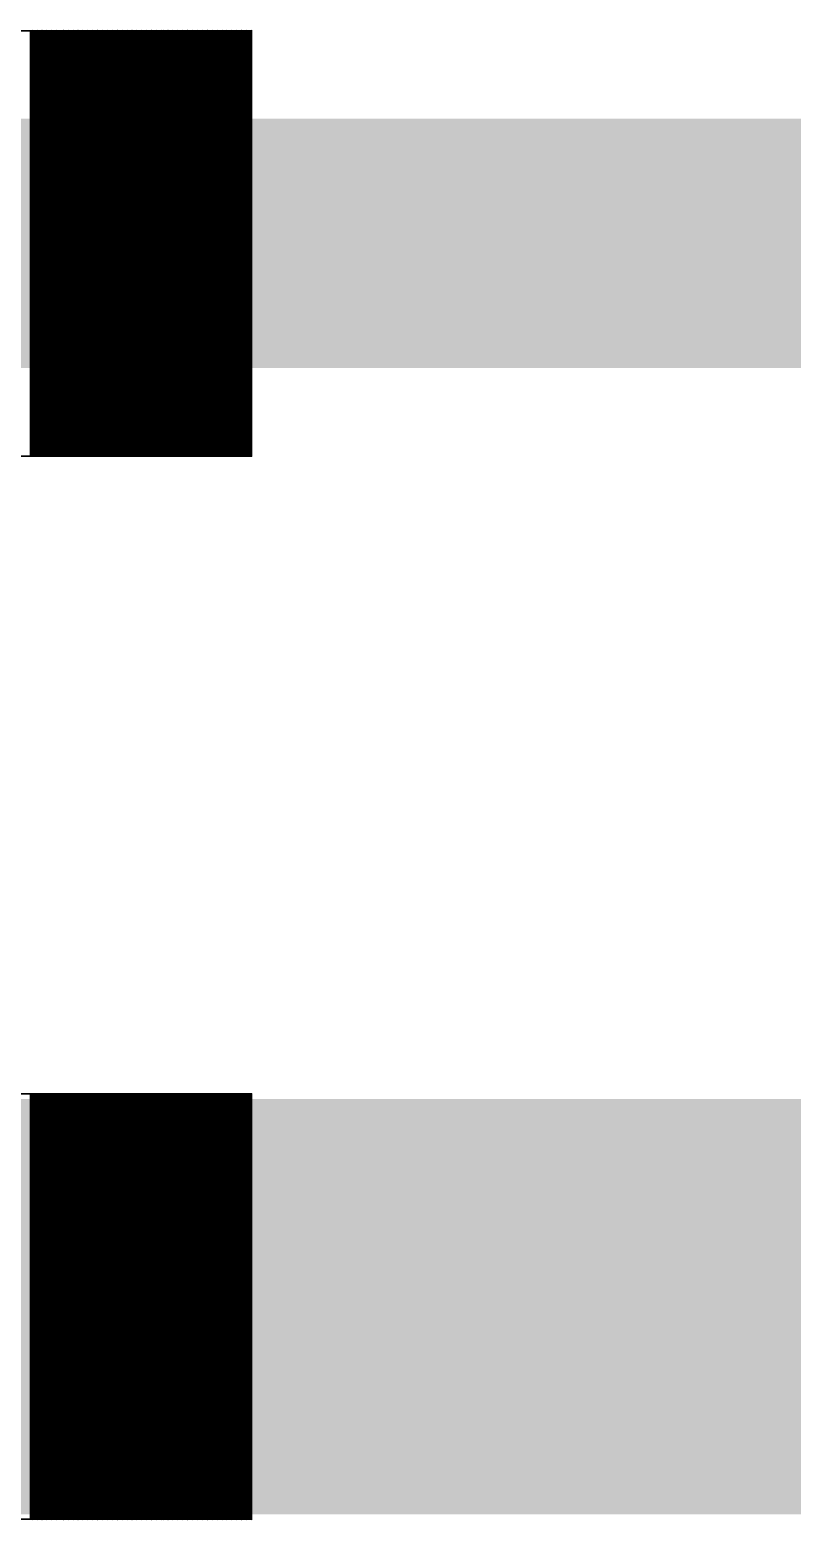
# Model space of a CAD drawing. Extents: x 6.7 to 91.9, y 5.9 to 27.4.
# Drawn here: x 45.325 to 45.79, y 15.444 to 16.356 of the extents above; entities that cross this region are included whole.
import ezdxf

# ---------------------------------------------------------------- set-up
doc = ezdxf.new("R2010")
doc.units = 0
doc.layers.add('1', color=22, linetype='CONTINUOUS')

msp = doc.modelspace()

# ---------------------------------------------------------------- linework, layer by layer
at = {"layer": '1'}
for points, const_width in [([(45.46, 16.355), (45.07, 16.355)], 0.001), ([(45.325, 16.095), (45.325, 16.355)], 0.001), ([(45.326, 16.095), (45.326, 16.355)], 0.001), ([(45.327, 16.095), (45.327, 16.355)], 0.001), ([(45.328, 16.095), (45.328, 16.355)], 0.001), ([(45.329, 16.095), (45.329, 16.355)], 0.001), ([(45.33, 16.095), (45.33, 16.355)], 0.001), ([(45.331, 16.095), (45.331, 16.355)], 0.001), ([(45.332, 16.095), (45.332, 16.355)], 0.001), ([(45.333, 16.095), (45.333, 16.355)], 0.001), ([(45.334, 16.095), (45.334, 16.355)], 0.001), ([(45.335, 16.095), (45.335, 16.355)], 0.001), ([(45.336, 16.095), (45.336, 16.355)], 0.001), ([(45.337, 16.095), (45.337, 16.355)], 0.001), ([(45.338, 16.095), (45.338, 16.355)], 0.001), ([(45.339, 16.095), (45.339, 16.355)], 0.001), ([(45.34, 16.095), (45.34, 16.355)], 0.001), ([(45.341, 16.095), (45.341, 16.355)], 0.001), ([(45.342, 16.095), (45.342, 16.355)], 0.001), ([(45.343, 16.095), (45.343, 16.355)], 0.001), ([(45.344, 16.095), (45.344, 16.355)], 0.001), ([(45.345, 16.095), (45.345, 16.355)], 0.001), ([(45.346, 16.095), (45.346, 16.355)], 0.001), ([(45.347, 16.095), (45.347, 16.355)], 0.001), ([(45.348, 16.095), (45.348, 16.355)], 0.001), ([(45.349, 16.095), (45.349, 16.355)], 0.001), ([(45.35, 16.095), (45.35, 16.355)], 0.001), ([(45.351, 16.095), (45.351, 16.355)], 0.001), ([(45.352, 16.095), (45.352, 16.355)], 0.001), ([(45.353, 16.095), (45.353, 16.355)], 0.001), ([(45.354, 16.095), (45.354, 16.355)], 0.001), ([(45.355, 16.095), (45.355, 16.355)], 0.001), ([(45.356, 16.095), (45.356, 16.355)], 0.001), ([(45.357, 16.095), (45.357, 16.355)], 0.001), ([(45.358, 16.095), (45.358, 16.355)], 0.001), ([(45.359, 16.095), (45.359, 16.355)], 0.001), ([(45.36, 16.095), (45.36, 16.355)], 0.001), ([(45.361, 16.095), (45.361, 16.355)], 0.001), ([(45.362, 16.095), (45.362, 16.355)], 0.001), ([(45.363, 16.095), (45.363, 16.355)], 0.001), ([(45.364, 16.095), (45.364, 16.355)], 0.001), ([(45.365, 16.095), (45.365, 16.355)], 0.001), ([(45.366, 16.095), (45.366, 16.355)], 0.001), ([(45.367, 16.095), (45.367, 16.355)], 0.001), ([(45.368, 16.095), (45.368, 16.355)], 0.001), ([(45.369, 16.095), (45.369, 16.355)], 0.001), ([(45.37, 16.095), (45.37, 16.355)], 0.001), ([(45.371, 16.095), (45.371, 16.355)], 0.001), ([(45.372, 16.095), (45.372, 16.355)], 0.001), ([(45.373, 16.095), (45.373, 16.355)], 0.001), ([(45.374, 16.095), (45.374, 16.355)], 0.001), ([(45.375, 16.095), (45.375, 16.355)], 0.001), ([(45.376, 16.095), (45.376, 16.355)], 0.001), ([(45.377, 16.095), (45.377, 16.355)], 0.001), ([(45.378, 16.095), (45.378, 16.355)], 0.001), ([(45.379, 16.095), (45.379, 16.355)], 0.001), ([(45.38, 16.095), (45.38, 16.355)], 0.001), ([(45.381, 16.095), (45.381, 16.355)], 0.001), ([(45.382, 16.095), (45.382, 16.355)], 0.001), ([(45.383, 16.095), (45.383, 16.355)], 0.001), ([(45.384, 16.095), (45.384, 16.355)], 0.001), ([(45.385, 16.095), (45.385, 16.355)], 0.001), ([(45.386, 16.095), (45.386, 16.355)], 0.001), ([(45.387, 16.095), (45.387, 16.355)], 0.001), ([(45.388, 16.095), (45.388, 16.355)], 0.001), ([(45.389, 16.095), (45.389, 16.355)], 0.001), ([(45.39, 16.095), (45.39, 16.355)], 0.001), ([(45.391, 16.095), (45.391, 16.355)], 0.001), ([(45.392, 16.095), (45.392, 16.355)], 0.001), ([(45.393, 16.095), (45.393, 16.355)], 0.001), ([(45.394, 16.095), (45.394, 16.355)], 0.001), ([(45.395, 16.095), (45.395, 16.355)], 0.001), ([(45.396, 16.095), (45.396, 16.355)], 0.001), ([(45.397, 16.095), (45.397, 16.355)], 0.001), ([(45.398, 16.095), (45.398, 16.355)], 0.001), ([(45.399, 16.095), (45.399, 16.355)], 0.001), ([(45.4, 16.095), (45.4, 16.355)], 0.001), ([(45.401, 16.095), (45.401, 16.355)], 0.001), ([(45.402, 16.095), (45.402, 16.355)], 0.001), ([(45.403, 16.095), (45.403, 16.355)], 0.001), ([(45.404, 16.095), (45.404, 16.355)], 0.001), ([(45.405, 16.095), (45.405, 16.355)], 0.001), ([(45.406, 16.095), (45.406, 16.355)], 0.001), ([(45.407, 16.095), (45.407, 16.355)], 0.001), ([(45.408, 16.095), (45.408, 16.355)], 0.001), ([(45.409, 16.095), (45.409, 16.355)], 0.001), ([(45.41, 16.095), (45.41, 16.355)], 0.001), ([(45.411, 16.095), (45.411, 16.355)], 0.001), ([(45.412, 16.095), (45.412, 16.355)], 0.001), ([(45.413, 16.095), (45.413, 16.355)], 0.001), ([(45.414, 16.095), (45.414, 16.355)], 0.001), ([(45.415, 16.095), (45.415, 16.355)], 0.001), ([(45.416, 16.095), (45.416, 16.355)], 0.001), ([(45.417, 16.095), (45.417, 16.355)], 0.001), ([(45.418, 16.095), (45.418, 16.355)], 0.001), ([(45.419, 16.095), (45.419, 16.355)], 0.001), ([(45.42, 16.095), (45.42, 16.355)], 0.001), ([(45.421, 16.095), (45.421, 16.355)], 0.001), ([(45.422, 16.095), (45.422, 16.355)], 0.001), ([(45.423, 16.095), (45.423, 16.355)], 0.001), ([(45.424, 16.095), (45.424, 16.355)], 0.001), ([(45.425, 16.095), (45.425, 16.355)], 0.001), ([(45.426, 16.095), (45.426, 16.355)], 0.001), ([(45.427, 16.095), (45.427, 16.355)], 0.001), ([(45.428, 16.095), (45.428, 16.355)], 0.001), ([(45.429, 16.095), (45.429, 16.355)], 0.001), ([(45.43, 16.095), (45.43, 16.355)], 0.001), ([(45.431, 16.095), (45.431, 16.355)], 0.001), ([(45.432, 16.095), (45.432, 16.355)], 0.001), ([(45.433, 16.095), (45.433, 16.355)], 0.001), ([(45.434, 16.095), (45.434, 16.355)], 0.001), ([(45.435, 16.095), (45.435, 16.355)], 0.001), ([(45.436, 16.095), (45.436, 16.355)], 0.001), ([(45.437, 16.095), (45.437, 16.355)], 0.001), ([(45.438, 16.095), (45.438, 16.355)], 0.001), ([(45.439, 16.095), (45.439, 16.355)], 0.001), ([(45.44, 16.095), (45.44, 16.355)], 0.001), ([(45.441, 16.095), (45.441, 16.355)], 0.001), ([(45.442, 16.095), (45.442, 16.355)], 0.001), ([(45.443, 16.095), (45.443, 16.355)], 0.001), ([(45.444, 16.095), (45.444, 16.355)], 0.001), ([(45.445, 16.095), (45.445, 16.355)], 0.001), ([(45.446, 16.095), (45.446, 16.355)], 0.001), ([(45.447, 16.095), (45.447, 16.355)], 0.001), ([(45.448, 16.095), (45.448, 16.355)], 0.001), ([(45.449, 16.095), (45.449, 16.355)], 0.001), ([(45.45, 16.095), (45.45, 16.355)], 0.001), ([(45.451, 16.095), (45.451, 16.355)], 0.001), ([(45.452, 16.095), (45.452, 16.355)], 0.001), ([(45.453, 16.095), (45.453, 16.355)], 0.001), ([(45.454, 16.095), (45.454, 16.355)], 0.001), ([(45.455, 16.095), (45.455, 16.355)], 0.001), ([(45.456, 16.095), (45.456, 16.355)], 0.001), ([(45.457, 16.095), (45.457, 16.355)], 0.001), ([(45.458, 16.095), (45.458, 16.355)], 0.001), ([(45.459, 16.095), (45.459, 16.355)], 0.001), ([(45.46, 16.095), (45.46, 16.355)], 0.001), ([(45.46, 16.095), (45.46, 16.355)], 0.001), ([(45.26, 16.225), (45.925, 16.225)], 0.1524), ([(45.225, 16.095), (45.46, 16.095)], 0.001), ([(45.26, 15.575), (46.425, 15.575)], 0.254), ([(45.225, 15.705), (45.46, 15.705)], 0.001), ([(45.325, 15.445), (45.325, 15.705)], 0.001), ([(45.326, 15.445), (45.326, 15.705)], 0.001), ([(45.327, 15.445), (45.327, 15.705)], 0.001), ([(45.328, 15.445), (45.328, 15.705)], 0.001), ([(45.329, 15.445), (45.329, 15.705)], 0.001), ([(45.33, 15.445), (45.33, 15.705)], 0.001), ([(45.331, 15.445), (45.331, 15.705)], 0.001), ([(45.332, 15.445), (45.332, 15.705)], 0.001), ([(45.333, 15.445), (45.333, 15.705)], 0.001), ([(45.334, 15.445), (45.334, 15.705)], 0.001), ([(45.335, 15.445), (45.335, 15.705)], 0.001), ([(45.336, 15.445), (45.336, 15.705)], 0.001), ([(45.337, 15.445), (45.337, 15.705)], 0.001), ([(45.338, 15.445), (45.338, 15.705)], 0.001), ([(45.339, 15.445), (45.339, 15.705)], 0.001), ([(45.34, 15.445), (45.34, 15.705)], 0.001), ([(45.341, 15.445), (45.341, 15.705)], 0.001), ([(45.342, 15.445), (45.342, 15.705)], 0.001), ([(45.343, 15.445), (45.343, 15.705)], 0.001), ([(45.344, 15.445), (45.344, 15.705)], 0.001), ([(45.345, 15.445), (45.345, 15.705)], 0.001), ([(45.346, 15.445), (45.346, 15.705)], 0.001), ([(45.347, 15.445), (45.347, 15.705)], 0.001), ([(45.348, 15.445), (45.348, 15.705)], 0.001), ([(45.349, 15.445), (45.349, 15.705)], 0.001), ([(45.35, 15.445), (45.35, 15.705)], 0.001), ([(45.351, 15.445), (45.351, 15.705)], 0.001), ([(45.352, 15.445), (45.352, 15.705)], 0.001), ([(45.353, 15.445), (45.353, 15.705)], 0.001), ([(45.354, 15.445), (45.354, 15.705)], 0.001), ([(45.355, 15.445), (45.355, 15.705)], 0.001), ([(45.356, 15.445), (45.356, 15.705)], 0.001), ([(45.357, 15.445), (45.357, 15.705)], 0.001), ([(45.358, 15.445), (45.358, 15.705)], 0.001), ([(45.359, 15.445), (45.359, 15.705)], 0.001), ([(45.36, 15.445), (45.36, 15.705)], 0.001), ([(45.361, 15.445), (45.361, 15.705)], 0.001), ([(45.362, 15.445), (45.362, 15.705)], 0.001), ([(45.363, 15.445), (45.363, 15.705)], 0.001), ([(45.364, 15.445), (45.364, 15.705)], 0.001), ([(45.365, 15.445), (45.365, 15.705)], 0.001), ([(45.366, 15.445), (45.366, 15.705)], 0.001), ([(45.367, 15.445), (45.367, 15.705)], 0.001), ([(45.368, 15.445), (45.368, 15.705)], 0.001), ([(45.369, 15.445), (45.369, 15.705)], 0.001), ([(45.37, 15.445), (45.37, 15.705)], 0.001), ([(45.371, 15.445), (45.371, 15.705)], 0.001), ([(45.372, 15.445), (45.372, 15.705)], 0.001), ([(45.373, 15.445), (45.373, 15.705)], 0.001), ([(45.374, 15.445), (45.374, 15.705)], 0.001), ([(45.375, 15.445), (45.375, 15.705)], 0.001), ([(45.376, 15.445), (45.376, 15.705)], 0.001), ([(45.377, 15.445), (45.377, 15.705)], 0.001), ([(45.378, 15.445), (45.378, 15.705)], 0.001), ([(45.379, 15.445), (45.379, 15.705)], 0.001), ([(45.38, 15.445), (45.38, 15.705)], 0.001), ([(45.381, 15.445), (45.381, 15.705)], 0.001), ([(45.382, 15.445), (45.382, 15.705)], 0.001), ([(45.383, 15.445), (45.383, 15.705)], 0.001), ([(45.384, 15.445), (45.384, 15.705)], 0.001), ([(45.385, 15.445), (45.385, 15.705)], 0.001), ([(45.386, 15.445), (45.386, 15.705)], 0.001), ([(45.387, 15.445), (45.387, 15.705)], 0.001), ([(45.388, 15.445), (45.388, 15.705)], 0.001), ([(45.389, 15.445), (45.389, 15.705)], 0.001), ([(45.39, 15.445), (45.39, 15.705)], 0.001), ([(45.391, 15.445), (45.391, 15.705)], 0.001), ([(45.392, 15.445), (45.392, 15.705)], 0.001), ([(45.393, 15.445), (45.393, 15.705)], 0.001), ([(45.394, 15.445), (45.394, 15.705)], 0.001), ([(45.395, 15.445), (45.395, 15.705)], 0.001), ([(45.396, 15.445), (45.396, 15.705)], 0.001), ([(45.397, 15.445), (45.397, 15.705)], 0.001), ([(45.398, 15.445), (45.398, 15.705)], 0.001), ([(45.399, 15.445), (45.399, 15.705)], 0.001), ([(45.4, 15.445), (45.4, 15.705)], 0.001), ([(45.401, 15.445), (45.401, 15.705)], 0.001), ([(45.402, 15.445), (45.402, 15.705)], 0.001), ([(45.403, 15.445), (45.403, 15.705)], 0.001), ([(45.404, 15.445), (45.404, 15.705)], 0.001), ([(45.405, 15.445), (45.405, 15.705)], 0.001), ([(45.406, 15.445), (45.406, 15.705)], 0.001), ([(45.407, 15.445), (45.407, 15.705)], 0.001), ([(45.408, 15.445), (45.408, 15.705)], 0.001), ([(45.409, 15.445), (45.409, 15.705)], 0.001), ([(45.41, 15.445), (45.41, 15.705)], 0.001), ([(45.411, 15.445), (45.411, 15.705)], 0.001), ([(45.412, 15.445), (45.412, 15.705)], 0.001), ([(45.413, 15.445), (45.413, 15.705)], 0.001), ([(45.414, 15.445), (45.414, 15.705)], 0.001), ([(45.415, 15.445), (45.415, 15.705)], 0.001), ([(45.416, 15.445), (45.416, 15.705)], 0.001), ([(45.417, 15.445), (45.417, 15.705)], 0.001), ([(45.418, 15.445), (45.418, 15.705)], 0.001), ([(45.419, 15.445), (45.419, 15.705)], 0.001), ([(45.42, 15.445), (45.42, 15.705)], 0.001), ([(45.421, 15.445), (45.421, 15.705)], 0.001), ([(45.422, 15.445), (45.422, 15.705)], 0.001), ([(45.423, 15.445), (45.423, 15.705)], 0.001), ([(45.424, 15.445), (45.424, 15.705)], 0.001), ([(45.425, 15.445), (45.425, 15.705)], 0.001), ([(45.426, 15.445), (45.426, 15.705)], 0.001), ([(45.427, 15.445), (45.427, 15.705)], 0.001), ([(45.428, 15.445), (45.428, 15.705)], 0.001), ([(45.429, 15.445), (45.429, 15.705)], 0.001), ([(45.43, 15.445), (45.43, 15.705)], 0.001), ([(45.431, 15.445), (45.431, 15.705)], 0.001), ([(45.432, 15.445), (45.432, 15.705)], 0.001), ([(45.433, 15.445), (45.433, 15.705)], 0.001), ([(45.434, 15.445), (45.434, 15.705)], 0.001), ([(45.435, 15.445), (45.435, 15.705)], 0.001), ([(45.436, 15.445), (45.436, 15.705)], 0.001), ([(45.437, 15.445), (45.437, 15.705)], 0.001), ([(45.438, 15.445), (45.438, 15.705)], 0.001), ([(45.439, 15.445), (45.439, 15.705)], 0.001), ([(45.44, 15.445), (45.44, 15.705)], 0.001), ([(45.441, 15.445), (45.441, 15.705)], 0.001), ([(45.442, 15.445), (45.442, 15.705)], 0.001), ([(45.443, 15.445), (45.443, 15.705)], 0.001), ([(45.444, 15.445), (45.444, 15.705)], 0.001), ([(45.445, 15.445), (45.445, 15.705)], 0.001), ([(45.446, 15.445), (45.446, 15.705)], 0.001), ([(45.447, 15.445), (45.447, 15.705)], 0.001), ([(45.448, 15.445), (45.448, 15.705)], 0.001), ([(45.449, 15.445), (45.449, 15.705)], 0.001), ([(45.45, 15.445), (45.45, 15.705)], 0.001), ([(45.451, 15.445), (45.451, 15.705)], 0.001), ([(45.452, 15.445), (45.452, 15.705)], 0.001), ([(45.453, 15.445), (45.453, 15.705)], 0.001), ([(45.454, 15.445), (45.454, 15.705)], 0.001), ([(45.455, 15.445), (45.455, 15.705)], 0.001), ([(45.456, 15.445), (45.456, 15.705)], 0.001), ([(45.457, 15.445), (45.457, 15.705)], 0.001), ([(45.458, 15.445), (45.458, 15.705)], 0.001), ([(45.459, 15.445), (45.459, 15.705)], 0.001), ([(45.46, 15.705), (45.46, 15.445)], 0.001), ([(45.46, 15.445), (45.46, 15.705)], 0.001), ([(45.46, 15.445), (45.07, 15.445)], 0.001)]:
    msp.add_lwpolyline(points, dxfattribs=dict(at, const_width=const_width))
at = {"layer": '1', "const_width": 0.0005}
for points in [[(45.3243, 16.355, 1), (45.3238, 16.355)], [(45.3253, 16.355, 1), (45.3248, 16.355)], [(45.3263, 16.355, 1), (45.3257, 16.355)], [(45.3273, 16.355, 1), (45.3268, 16.355)], [(45.3283, 16.355, 1), (45.3278, 16.355)], [(45.3293, 16.355, 1), (45.3287, 16.355)], [(45.3303, 16.355, 1), (45.3298, 16.355)], [(45.3313, 16.355, 1), (45.3308, 16.355)], [(45.3323, 16.355, 1), (45.3317, 16.355)], [(45.3333, 16.355, 1), (45.3328, 16.355)], [(45.3343, 16.355, 1), (45.3338, 16.355)], [(45.3353, 16.355, 1), (45.3347, 16.355)], [(45.3363, 16.355, 1), (45.3358, 16.355)], [(45.3373, 16.355, 1), (45.3368, 16.355)], [(45.3383, 16.355, 1), (45.3377, 16.355)], [(45.3392, 16.355, 1), (45.3387, 16.355)], [(45.3403, 16.355, 1), (45.3398, 16.355)], [(45.3413, 16.355, 1), (45.3407, 16.355)], [(45.3422, 16.355, 1), (45.3417, 16.355)], [(45.3433, 16.355, 1), (45.3428, 16.355)], [(45.3443, 16.355, 1), (45.3438, 16.355)], [(45.3453, 16.355, 1), (45.3447, 16.355)], [(45.3463, 16.355, 1), (45.3458, 16.355)], [(45.3473, 16.355, 1), (45.3468, 16.355)], [(45.3483, 16.355, 1), (45.3477, 16.355)], [(45.3493, 16.355, 1), (45.3488, 16.355)], [(45.3503, 16.355, 1), (45.3498, 16.355)], [(45.3513, 16.355, 1), (45.3507, 16.355)], [(45.3523, 16.355, 1), (45.3518, 16.355)], [(45.3533, 16.355, 1), (45.3528, 16.355)], [(45.3543, 16.355, 1), (45.3537, 16.355)], [(45.3553, 16.355, 1), (45.3548, 16.355)], [(45.3563, 16.355, 1), (45.3558, 16.355)], [(45.3573, 16.355, 1), (45.3567, 16.355)], [(45.3583, 16.355, 1), (45.3578, 16.355)], [(45.3593, 16.355, 1), (45.3588, 16.355)], [(45.3603, 16.355, 1), (45.3597, 16.355)], [(45.3613, 16.355, 1), (45.3608, 16.355)], [(45.3623, 16.355, 1), (45.3618, 16.355)], [(45.3633, 16.355, 1), (45.3627, 16.355)], [(45.3643, 16.355, 1), (45.3638, 16.355)], [(45.3653, 16.355, 1), (45.3648, 16.355)], [(45.3663, 16.355, 1), (45.3657, 16.355)], [(45.3673, 16.355, 1), (45.3668, 16.355)], [(45.3683, 16.355, 1), (45.3678, 16.355)], [(45.3693, 16.355, 1), (45.3687, 16.355)], [(45.3703, 16.355, 1), (45.3698, 16.355)], [(45.3713, 16.355, 1), (45.3708, 16.355)], [(45.3723, 16.355, 1), (45.3717, 16.355)], [(45.3733, 16.355, 1), (45.3728, 16.355)], [(45.3743, 16.355, 1), (45.3738, 16.355)], [(45.3753, 16.355, 1), (45.3747, 16.355)], [(45.3763, 16.355, 1), (45.3758, 16.355)], [(45.3773, 16.355, 1), (45.3768, 16.355)], [(45.3783, 16.355, 1), (45.3777, 16.355)], [(45.3793, 16.355, 1), (45.3788, 16.355)], [(45.3803, 16.355, 1), (45.3798, 16.355)], [(45.3813, 16.355, 1), (45.3807, 16.355)], [(45.3823, 16.355, 1), (45.3818, 16.355)], [(45.3833, 16.355, 1), (45.3828, 16.355)], [(45.3843, 16.355, 1), (45.3837, 16.355)], [(45.3853, 16.355, 1), (45.3848, 16.355)], [(45.3863, 16.355, 1), (45.3858, 16.355)], [(45.3873, 16.355, 1), (45.3867, 16.355)], [(45.3883, 16.355, 1), (45.3878, 16.355)], [(45.3893, 16.355, 1), (45.3888, 16.355)], [(45.3903, 16.355, 1), (45.3897, 16.355)], [(45.3913, 16.355, 1), (45.3908, 16.355)], [(45.3923, 16.355, 1), (45.3918, 16.355)], [(45.3933, 16.355, 1), (45.3927, 16.355)], [(45.3943, 16.355, 1), (45.3938, 16.355)], [(45.3953, 16.355, 1), (45.3948, 16.355)], [(45.3963, 16.355, 1), (45.3957, 16.355)], [(45.3973, 16.355, 1), (45.3968, 16.355)], [(45.3983, 16.355, 1), (45.3978, 16.355)], [(45.3993, 16.355, 1), (45.3987, 16.355)], [(45.4003, 16.355, 1), (45.3998, 16.355)], [(45.4013, 16.355, 1), (45.4008, 16.355)], [(45.4023, 16.355, 1), (45.4017, 16.355)], [(45.4032, 16.355, 1), (45.4027, 16.355)], [(45.4043, 16.355, 1), (45.4038, 16.355)], [(45.4053, 16.355, 1), (45.4047, 16.355)], [(45.4063, 16.355, 1), (45.4057, 16.355)], [(45.4073, 16.355, 1), (45.4068, 16.355)], [(45.4083, 16.355, 1), (45.4078, 16.355)], [(45.4093, 16.355, 1), (45.4087, 16.355)], [(45.4103, 16.355, 1), (45.4098, 16.355)], [(45.4113, 16.355, 1), (45.4108, 16.355)], [(45.4123, 16.355, 1), (45.4117, 16.355)], [(45.4133, 16.355, 1), (45.4128, 16.355)], [(45.4143, 16.355, 1), (45.4138, 16.355)], [(45.4153, 16.355, 1), (45.4147, 16.355)], [(45.4163, 16.355, 1), (45.4158, 16.355)], [(45.4173, 16.355, 1), (45.4168, 16.355)], [(45.4183, 16.355, 1), (45.4177, 16.355)], [(45.4193, 16.355, 1), (45.4188, 16.355)], [(45.4203, 16.355, 1), (45.4198, 16.355)], [(45.4213, 16.355, 1), (45.4207, 16.355)], [(45.4223, 16.355, 1), (45.4218, 16.355)], [(45.4233, 16.355, 1), (45.4228, 16.355)], [(45.4243, 16.355, 1), (45.4237, 16.355)], [(45.4253, 16.355, 1), (45.4248, 16.355)], [(45.4263, 16.355, 1), (45.4258, 16.355)], [(45.4273, 16.355, 1), (45.4267, 16.355)], [(45.4283, 16.355, 1), (45.4278, 16.355)], [(45.4293, 16.355, 1), (45.4288, 16.355)], [(45.4303, 16.355, 1), (45.4297, 16.355)], [(45.4313, 16.355, 1), (45.4308, 16.355)], [(45.4323, 16.355, 1), (45.4318, 16.355)], [(45.4333, 16.355, 1), (45.4327, 16.355)], [(45.4343, 16.355, 1), (45.4338, 16.355)], [(45.4353, 16.355, 1), (45.4348, 16.355)], [(45.4363, 16.355, 1), (45.4357, 16.355)], [(45.4373, 16.355, 1), (45.4368, 16.355)], [(45.4383, 16.355, 1), (45.4378, 16.355)], [(45.4393, 16.355, 1), (45.4387, 16.355)], [(45.4403, 16.355, 1), (45.4398, 16.355)], [(45.4413, 16.355, 1), (45.4408, 16.355)], [(45.4423, 16.355, 1), (45.4417, 16.355)], [(45.4433, 16.355, 1), (45.4428, 16.355)], [(45.4443, 16.355, 1), (45.4438, 16.355)], [(45.4453, 16.355, 1), (45.4447, 16.355)], [(45.4463, 16.355, 1), (45.4458, 16.355)], [(45.4473, 16.355, 1), (45.4468, 16.355)], [(45.4483, 16.355, 1), (45.4477, 16.355)], [(45.4493, 16.355, 1), (45.4488, 16.355)], [(45.4503, 16.355, 1), (45.4498, 16.355)], [(45.4513, 16.355, 1), (45.4507, 16.355)], [(45.4523, 16.355, 1), (45.4518, 16.355)], [(45.4533, 16.355, 1), (45.4528, 16.355)], [(45.4543, 16.355, 1), (45.4537, 16.355)], [(45.4553, 16.355, 1), (45.4548, 16.355)], [(45.4563, 16.355, 1), (45.4558, 16.355)], [(45.4573, 16.355, 1), (45.4567, 16.355)], [(45.4583, 16.355, 1), (45.4578, 16.355)], [(45.4593, 16.355, 1), (45.4588, 16.355)], [(45.4603, 16.355, 1), (45.4597, 16.355)], [(45.4603, 16.355, 1), (45.4597, 16.355)], [(45.46, 16.3547, 1), (45.46, 16.3553)], [(45.3238, 16.095, 1), (45.3243, 16.095)], [(45.3248, 16.095, 1), (45.3253, 16.095)], [(45.3257, 16.095, 1), (45.3263, 16.095)], [(45.3268, 16.095, 1), (45.3273, 16.095)], [(45.3278, 16.095, 1), (45.3283, 16.095)], [(45.3287, 16.095, 1), (45.3293, 16.095)], [(45.3298, 16.095, 1), (45.3303, 16.095)], [(45.3308, 16.095, 1), (45.3313, 16.095)], [(45.3317, 16.095, 1), (45.3323, 16.095)], [(45.3328, 16.095, 1), (45.3333, 16.095)], [(45.3338, 16.095, 1), (45.3343, 16.095)], [(45.3347, 16.095, 1), (45.3353, 16.095)], [(45.3358, 16.095, 1), (45.3363, 16.095)], [(45.3368, 16.095, 1), (45.3373, 16.095)], [(45.3377, 16.095, 1), (45.3383, 16.095)], [(45.3387, 16.095, 1), (45.3392, 16.095)], [(45.3398, 16.095, 1), (45.3403, 16.095)], [(45.3407, 16.095, 1), (45.3413, 16.095)], [(45.3417, 16.095, 1), (45.3422, 16.095)], [(45.3428, 16.095, 1), (45.3433, 16.095)], [(45.3438, 16.095, 1), (45.3443, 16.095)], [(45.3447, 16.095, 1), (45.3453, 16.095)], [(45.3458, 16.095, 1), (45.3463, 16.095)], [(45.3468, 16.095, 1), (45.3473, 16.095)], [(45.3477, 16.095, 1), (45.3483, 16.095)], [(45.3488, 16.095, 1), (45.3493, 16.095)], [(45.3498, 16.095, 1), (45.3503, 16.095)], [(45.3507, 16.095, 1), (45.3513, 16.095)], [(45.3518, 16.095, 1), (45.3523, 16.095)], [(45.3528, 16.095, 1), (45.3533, 16.095)], [(45.3537, 16.095, 1), (45.3543, 16.095)], [(45.3548, 16.095, 1), (45.3553, 16.095)], [(45.3558, 16.095, 1), (45.3563, 16.095)], [(45.3567, 16.095, 1), (45.3573, 16.095)], [(45.3578, 16.095, 1), (45.3583, 16.095)], [(45.3588, 16.095, 1), (45.3593, 16.095)], [(45.3597, 16.095, 1), (45.3603, 16.095)], [(45.3608, 16.095, 1), (45.3613, 16.095)], [(45.3618, 16.095, 1), (45.3623, 16.095)], [(45.3627, 16.095, 1), (45.3633, 16.095)], [(45.3638, 16.095, 1), (45.3643, 16.095)], [(45.3648, 16.095, 1), (45.3653, 16.095)], [(45.3657, 16.095, 1), (45.3663, 16.095)], [(45.3668, 16.095, 1), (45.3673, 16.095)], [(45.3678, 16.095, 1), (45.3683, 16.095)], [(45.3687, 16.095, 1), (45.3693, 16.095)], [(45.3698, 16.095, 1), (45.3703, 16.095)], [(45.3708, 16.095, 1), (45.3713, 16.095)], [(45.3717, 16.095, 1), (45.3723, 16.095)], [(45.3728, 16.095, 1), (45.3733, 16.095)], [(45.3738, 16.095, 1), (45.3743, 16.095)], [(45.3747, 16.095, 1), (45.3753, 16.095)], [(45.3758, 16.095, 1), (45.3763, 16.095)], [(45.3768, 16.095, 1), (45.3773, 16.095)], [(45.3777, 16.095, 1), (45.3783, 16.095)], [(45.3788, 16.095, 1), (45.3793, 16.095)], [(45.3798, 16.095, 1), (45.3803, 16.095)], [(45.3807, 16.095, 1), (45.3813, 16.095)], [(45.3818, 16.095, 1), (45.3823, 16.095)], [(45.3828, 16.095, 1), (45.3833, 16.095)], [(45.3837, 16.095, 1), (45.3843, 16.095)], [(45.3848, 16.095, 1), (45.3853, 16.095)], [(45.3858, 16.095, 1), (45.3863, 16.095)], [(45.3867, 16.095, 1), (45.3873, 16.095)], [(45.3878, 16.095, 1), (45.3883, 16.095)], [(45.3888, 16.095, 1), (45.3893, 16.095)], [(45.3897, 16.095, 1), (45.3903, 16.095)], [(45.3908, 16.095, 1), (45.3913, 16.095)], [(45.3918, 16.095, 1), (45.3923, 16.095)], [(45.3927, 16.095, 1), (45.3933, 16.095)], [(45.3938, 16.095, 1), (45.3943, 16.095)], [(45.3948, 16.095, 1), (45.3953, 16.095)], [(45.3957, 16.095, 1), (45.3963, 16.095)], [(45.3968, 16.095, 1), (45.3973, 16.095)], [(45.3978, 16.095, 1), (45.3983, 16.095)], [(45.3987, 16.095, 1), (45.3993, 16.095)], [(45.3998, 16.095, 1), (45.4003, 16.095)], [(45.4008, 16.095, 1), (45.4013, 16.095)], [(45.4017, 16.095, 1), (45.4023, 16.095)], [(45.4027, 16.095, 1), (45.4032, 16.095)], [(45.4038, 16.095, 1), (45.4043, 16.095)], [(45.4047, 16.095, 1), (45.4053, 16.095)], [(45.4057, 16.095, 1), (45.4063, 16.095)], [(45.4068, 16.095, 1), (45.4073, 16.095)], [(45.4078, 16.095, 1), (45.4083, 16.095)], [(45.4087, 16.095, 1), (45.4093, 16.095)], [(45.4098, 16.095, 1), (45.4103, 16.095)], [(45.4108, 16.095, 1), (45.4113, 16.095)], [(45.4117, 16.095, 1), (45.4123, 16.095)], [(45.4128, 16.095, 1), (45.4133, 16.095)], [(45.4138, 16.095, 1), (45.4143, 16.095)], [(45.4147, 16.095, 1), (45.4153, 16.095)], [(45.4158, 16.095, 1), (45.4163, 16.095)], [(45.4168, 16.095, 1), (45.4173, 16.095)], [(45.4177, 16.095, 1), (45.4183, 16.095)], [(45.4188, 16.095, 1), (45.4193, 16.095)], [(45.4198, 16.095, 1), (45.4203, 16.095)], [(45.4207, 16.095, 1), (45.4213, 16.095)], [(45.4218, 16.095, 1), (45.4223, 16.095)], [(45.4228, 16.095, 1), (45.4233, 16.095)], [(45.4237, 16.095, 1), (45.4243, 16.095)], [(45.4248, 16.095, 1), (45.4253, 16.095)], [(45.4258, 16.095, 1), (45.4263, 16.095)], [(45.4267, 16.095, 1), (45.4273, 16.095)], [(45.4278, 16.095, 1), (45.4283, 16.095)], [(45.4288, 16.095, 1), (45.4293, 16.095)], [(45.4297, 16.095, 1), (45.4303, 16.095)], [(45.4308, 16.095, 1), (45.4313, 16.095)], [(45.4318, 16.095, 1), (45.4323, 16.095)], [(45.4327, 16.095, 1), (45.4333, 16.095)], [(45.4338, 16.095, 1), (45.4343, 16.095)], [(45.4348, 16.095, 1), (45.4353, 16.095)], [(45.4357, 16.095, 1), (45.4363, 16.095)], [(45.4368, 16.095, 1), (45.4373, 16.095)], [(45.4378, 16.095, 1), (45.4383, 16.095)], [(45.4387, 16.095, 1), (45.4393, 16.095)], [(45.4398, 16.095, 1), (45.4403, 16.095)], [(45.4408, 16.095, 1), (45.4413, 16.095)], [(45.4417, 16.095, 1), (45.4423, 16.095)], [(45.4428, 16.095, 1), (45.4433, 16.095)], [(45.4438, 16.095, 1), (45.4443, 16.095)], [(45.4447, 16.095, 1), (45.4453, 16.095)], [(45.4458, 16.095, 1), (45.4463, 16.095)], [(45.4468, 16.095, 1), (45.4473, 16.095)], [(45.4477, 16.095, 1), (45.4483, 16.095)], [(45.4488, 16.095, 1), (45.4493, 16.095)], [(45.4498, 16.095, 1), (45.4503, 16.095)], [(45.4507, 16.095, 1), (45.4513, 16.095)], [(45.4518, 16.095, 1), (45.4523, 16.095)], [(45.4528, 16.095, 1), (45.4533, 16.095)], [(45.4537, 16.095, 1), (45.4543, 16.095)], [(45.4548, 16.095, 1), (45.4553, 16.095)], [(45.4558, 16.095, 1), (45.4563, 16.095)], [(45.4567, 16.095, 1), (45.4573, 16.095)], [(45.4578, 16.095, 1), (45.4583, 16.095)], [(45.4588, 16.095, 1), (45.4593, 16.095)], [(45.4597, 16.095, 1), (45.4603, 16.095)], [(45.4597, 16.095, 1), (45.4603, 16.095)], [(45.46, 16.0948, 1), (45.46, 16.0953)], [(45.3243, 15.705, 1), (45.3238, 15.705)], [(45.3253, 15.705, 1), (45.3248, 15.705)], [(45.3263, 15.705, 1), (45.3257, 15.705)], [(45.3273, 15.705, 1), (45.3268, 15.705)], [(45.3283, 15.705, 1), (45.3278, 15.705)], [(45.3293, 15.705, 1), (45.3287, 15.705)], [(45.3303, 15.705, 1), (45.3298, 15.705)], [(45.3313, 15.705, 1), (45.3308, 15.705)], [(45.3323, 15.705, 1), (45.3317, 15.705)], [(45.3333, 15.705, 1), (45.3328, 15.705)], [(45.3343, 15.705, 1), (45.3338, 15.705)], [(45.3353, 15.705, 1), (45.3347, 15.705)], [(45.3363, 15.705, 1), (45.3358, 15.705)], [(45.3373, 15.705, 1), (45.3368, 15.705)], [(45.3383, 15.705, 1), (45.3377, 15.705)], [(45.3392, 15.705, 1), (45.3387, 15.705)], [(45.3403, 15.705, 1), (45.3398, 15.705)], [(45.3413, 15.705, 1), (45.3407, 15.705)], [(45.3422, 15.705, 1), (45.3417, 15.705)], [(45.3433, 15.705, 1), (45.3428, 15.705)], [(45.3443, 15.705, 1), (45.3438, 15.705)], [(45.3453, 15.705, 1), (45.3447, 15.705)], [(45.3463, 15.705, 1), (45.3458, 15.705)], [(45.3473, 15.705, 1), (45.3468, 15.705)], [(45.3483, 15.705, 1), (45.3477, 15.705)], [(45.3493, 15.705, 1), (45.3488, 15.705)], [(45.3503, 15.705, 1), (45.3498, 15.705)], [(45.3513, 15.705, 1), (45.3507, 15.705)], [(45.3523, 15.705, 1), (45.3518, 15.705)], [(45.3533, 15.705, 1), (45.3528, 15.705)], [(45.3543, 15.705, 1), (45.3537, 15.705)], [(45.3553, 15.705, 1), (45.3548, 15.705)], [(45.3563, 15.705, 1), (45.3558, 15.705)], [(45.3573, 15.705, 1), (45.3567, 15.705)], [(45.3583, 15.705, 1), (45.3578, 15.705)], [(45.3593, 15.705, 1), (45.3588, 15.705)], [(45.3603, 15.705, 1), (45.3597, 15.705)], [(45.3613, 15.705, 1), (45.3608, 15.705)], [(45.3623, 15.705, 1), (45.3618, 15.705)], [(45.3633, 15.705, 1), (45.3627, 15.705)], [(45.3643, 15.705, 1), (45.3638, 15.705)], [(45.3653, 15.705, 1), (45.3648, 15.705)], [(45.3663, 15.705, 1), (45.3657, 15.705)], [(45.3673, 15.705, 1), (45.3668, 15.705)], [(45.3683, 15.705, 1), (45.3678, 15.705)], [(45.3693, 15.705, 1), (45.3687, 15.705)], [(45.3703, 15.705, 1), (45.3698, 15.705)], [(45.3713, 15.705, 1), (45.3708, 15.705)], [(45.3723, 15.705, 1), (45.3717, 15.705)], [(45.3733, 15.705, 1), (45.3728, 15.705)], [(45.3743, 15.705, 1), (45.3738, 15.705)], [(45.3753, 15.705, 1), (45.3747, 15.705)], [(45.3763, 15.705, 1), (45.3758, 15.705)], [(45.3773, 15.705, 1), (45.3768, 15.705)], [(45.3783, 15.705, 1), (45.3777, 15.705)], [(45.3793, 15.705, 1), (45.3788, 15.705)], [(45.3803, 15.705, 1), (45.3798, 15.705)], [(45.3813, 15.705, 1), (45.3807, 15.705)], [(45.3823, 15.705, 1), (45.3818, 15.705)], [(45.3833, 15.705, 1), (45.3828, 15.705)], [(45.3843, 15.705, 1), (45.3837, 15.705)], [(45.3853, 15.705, 1), (45.3848, 15.705)], [(45.3863, 15.705, 1), (45.3858, 15.705)], [(45.3873, 15.705, 1), (45.3867, 15.705)], [(45.3883, 15.705, 1), (45.3878, 15.705)], [(45.3893, 15.705, 1), (45.3888, 15.705)], [(45.3903, 15.705, 1), (45.3897, 15.705)], [(45.3913, 15.705, 1), (45.3908, 15.705)], [(45.3923, 15.705, 1), (45.3918, 15.705)], [(45.3933, 15.705, 1), (45.3927, 15.705)], [(45.3943, 15.705, 1), (45.3938, 15.705)], [(45.3953, 15.705, 1), (45.3948, 15.705)], [(45.3963, 15.705, 1), (45.3957, 15.705)], [(45.3973, 15.705, 1), (45.3968, 15.705)], [(45.3983, 15.705, 1), (45.3978, 15.705)], [(45.3993, 15.705, 1), (45.3987, 15.705)], [(45.4003, 15.705, 1), (45.3998, 15.705)], [(45.4013, 15.705, 1), (45.4008, 15.705)], [(45.4023, 15.705, 1), (45.4017, 15.705)], [(45.4032, 15.705, 1), (45.4027, 15.705)], [(45.4043, 15.705, 1), (45.4038, 15.705)], [(45.4053, 15.705, 1), (45.4047, 15.705)], [(45.4063, 15.705, 1), (45.4057, 15.705)], [(45.4073, 15.705, 1), (45.4068, 15.705)], [(45.4083, 15.705, 1), (45.4078, 15.705)], [(45.4093, 15.705, 1), (45.4087, 15.705)], [(45.4103, 15.705, 1), (45.4098, 15.705)], [(45.4113, 15.705, 1), (45.4108, 15.705)], [(45.4123, 15.705, 1), (45.4117, 15.705)], [(45.4133, 15.705, 1), (45.4128, 15.705)], [(45.4143, 15.705, 1), (45.4138, 15.705)], [(45.4153, 15.705, 1), (45.4147, 15.705)], [(45.4163, 15.705, 1), (45.4158, 15.705)], [(45.4173, 15.705, 1), (45.4168, 15.705)], [(45.4183, 15.705, 1), (45.4177, 15.705)], [(45.4193, 15.705, 1), (45.4188, 15.705)], [(45.4203, 15.705, 1), (45.4198, 15.705)], [(45.4213, 15.705, 1), (45.4207, 15.705)], [(45.4223, 15.705, 1), (45.4218, 15.705)], [(45.4233, 15.705, 1), (45.4228, 15.705)], [(45.4243, 15.705, 1), (45.4237, 15.705)], [(45.4253, 15.705, 1), (45.4248, 15.705)], [(45.4263, 15.705, 1), (45.4258, 15.705)], [(45.4273, 15.705, 1), (45.4267, 15.705)], [(45.4283, 15.705, 1), (45.4278, 15.705)], [(45.4293, 15.705, 1), (45.4288, 15.705)], [(45.4303, 15.705, 1), (45.4297, 15.705)], [(45.4313, 15.705, 1), (45.4308, 15.705)], [(45.4323, 15.705, 1), (45.4318, 15.705)], [(45.4333, 15.705, 1), (45.4327, 15.705)], [(45.4343, 15.705, 1), (45.4338, 15.705)], [(45.4353, 15.705, 1), (45.4348, 15.705)], [(45.4363, 15.705, 1), (45.4357, 15.705)], [(45.4373, 15.705, 1), (45.4368, 15.705)], [(45.4383, 15.705, 1), (45.4378, 15.705)], [(45.4393, 15.705, 1), (45.4387, 15.705)], [(45.4403, 15.705, 1), (45.4398, 15.705)], [(45.4413, 15.705, 1), (45.4408, 15.705)], [(45.4423, 15.705, 1), (45.4417, 15.705)], [(45.4433, 15.705, 1), (45.4428, 15.705)], [(45.4443, 15.705, 1), (45.4438, 15.705)], [(45.4453, 15.705, 1), (45.4447, 15.705)], [(45.4463, 15.705, 1), (45.4458, 15.705)], [(45.4473, 15.705, 1), (45.4468, 15.705)], [(45.4483, 15.705, 1), (45.4477, 15.705)], [(45.4493, 15.705, 1), (45.4488, 15.705)], [(45.4503, 15.705, 1), (45.4498, 15.705)], [(45.4513, 15.705, 1), (45.4507, 15.705)], [(45.4523, 15.705, 1), (45.4518, 15.705)], [(45.4533, 15.705, 1), (45.4528, 15.705)], [(45.4543, 15.705, 1), (45.4537, 15.705)], [(45.4553, 15.705, 1), (45.4548, 15.705)], [(45.4563, 15.705, 1), (45.4558, 15.705)], [(45.4573, 15.705, 1), (45.4567, 15.705)], [(45.4583, 15.705, 1), (45.4578, 15.705)], [(45.4593, 15.705, 1), (45.4588, 15.705)], [(45.4603, 15.705, 1), (45.4597, 15.705)], [(45.4603, 15.705, 1), (45.4597, 15.705)], [(45.46, 15.7048, 1), (45.46, 15.7052)], [(45.3238, 15.445, 1), (45.3243, 15.445)], [(45.3248, 15.445, 1), (45.3253, 15.445)], [(45.3257, 15.445, 1), (45.3263, 15.445)], [(45.3268, 15.445, 1), (45.3273, 15.445)], [(45.3278, 15.445, 1), (45.3283, 15.445)], [(45.3287, 15.445, 1), (45.3293, 15.445)], [(45.3298, 15.445, 1), (45.3303, 15.445)], [(45.3308, 15.445, 1), (45.3313, 15.445)], [(45.3317, 15.445, 1), (45.3323, 15.445)], [(45.3328, 15.445, 1), (45.3333, 15.445)], [(45.3338, 15.445, 1), (45.3343, 15.445)], [(45.3347, 15.445, 1), (45.3353, 15.445)], [(45.3358, 15.445, 1), (45.3363, 15.445)], [(45.3368, 15.445, 1), (45.3373, 15.445)], [(45.3377, 15.445, 1), (45.3383, 15.445)], [(45.3387, 15.445, 1), (45.3392, 15.445)], [(45.3398, 15.445, 1), (45.3403, 15.445)], [(45.3407, 15.445, 1), (45.3413, 15.445)], [(45.3417, 15.445, 1), (45.3422, 15.445)], [(45.3428, 15.445, 1), (45.3433, 15.445)], [(45.3438, 15.445, 1), (45.3443, 15.445)], [(45.3447, 15.445, 1), (45.3453, 15.445)], [(45.3458, 15.445, 1), (45.3463, 15.445)], [(45.3468, 15.445, 1), (45.3473, 15.445)], [(45.3477, 15.445, 1), (45.3483, 15.445)], [(45.3488, 15.445, 1), (45.3493, 15.445)], [(45.3498, 15.445, 1), (45.3503, 15.445)], [(45.3507, 15.445, 1), (45.3513, 15.445)], [(45.3518, 15.445, 1), (45.3523, 15.445)], [(45.3528, 15.445, 1), (45.3533, 15.445)], [(45.3537, 15.445, 1), (45.3543, 15.445)], [(45.3548, 15.445, 1), (45.3553, 15.445)], [(45.3558, 15.445, 1), (45.3563, 15.445)], [(45.3567, 15.445, 1), (45.3573, 15.445)], [(45.3578, 15.445, 1), (45.3583, 15.445)], [(45.3588, 15.445, 1), (45.3593, 15.445)], [(45.3597, 15.445, 1), (45.3603, 15.445)], [(45.3608, 15.445, 1), (45.3613, 15.445)], [(45.3618, 15.445, 1), (45.3623, 15.445)], [(45.3627, 15.445, 1), (45.3633, 15.445)], [(45.3638, 15.445, 1), (45.3643, 15.445)], [(45.3648, 15.445, 1), (45.3653, 15.445)], [(45.3657, 15.445, 1), (45.3663, 15.445)], [(45.3668, 15.445, 1), (45.3673, 15.445)], [(45.3678, 15.445, 1), (45.3683, 15.445)], [(45.3687, 15.445, 1), (45.3693, 15.445)], [(45.3698, 15.445, 1), (45.3703, 15.445)], [(45.3708, 15.445, 1), (45.3713, 15.445)], [(45.3717, 15.445, 1), (45.3723, 15.445)], [(45.3728, 15.445, 1), (45.3733, 15.445)], [(45.3738, 15.445, 1), (45.3743, 15.445)], [(45.3747, 15.445, 1), (45.3753, 15.445)], [(45.3758, 15.445, 1), (45.3763, 15.445)], [(45.3768, 15.445, 1), (45.3773, 15.445)], [(45.3777, 15.445, 1), (45.3783, 15.445)], [(45.3788, 15.445, 1), (45.3793, 15.445)], [(45.3798, 15.445, 1), (45.3803, 15.445)], [(45.3807, 15.445, 1), (45.3813, 15.445)], [(45.3818, 15.445, 1), (45.3823, 15.445)], [(45.3828, 15.445, 1), (45.3833, 15.445)], [(45.3837, 15.445, 1), (45.3843, 15.445)], [(45.3848, 15.445, 1), (45.3853, 15.445)], [(45.3858, 15.445, 1), (45.3863, 15.445)], [(45.3867, 15.445, 1), (45.3873, 15.445)], [(45.3878, 15.445, 1), (45.3883, 15.445)], [(45.3888, 15.445, 1), (45.3893, 15.445)], [(45.3897, 15.445, 1), (45.3903, 15.445)], [(45.3908, 15.445, 1), (45.3913, 15.445)], [(45.3918, 15.445, 1), (45.3923, 15.445)], [(45.3927, 15.445, 1), (45.3933, 15.445)], [(45.3938, 15.445, 1), (45.3943, 15.445)], [(45.3948, 15.445, 1), (45.3953, 15.445)], [(45.3957, 15.445, 1), (45.3963, 15.445)], [(45.3968, 15.445, 1), (45.3973, 15.445)], [(45.3978, 15.445, 1), (45.3983, 15.445)], [(45.3987, 15.445, 1), (45.3993, 15.445)], [(45.3998, 15.445, 1), (45.4003, 15.445)], [(45.4008, 15.445, 1), (45.4013, 15.445)], [(45.4017, 15.445, 1), (45.4023, 15.445)], [(45.4027, 15.445, 1), (45.4032, 15.445)], [(45.4038, 15.445, 1), (45.4043, 15.445)], [(45.4047, 15.445, 1), (45.4053, 15.445)], [(45.4057, 15.445, 1), (45.4063, 15.445)], [(45.4068, 15.445, 1), (45.4073, 15.445)], [(45.4078, 15.445, 1), (45.4083, 15.445)], [(45.4087, 15.445, 1), (45.4093, 15.445)], [(45.4098, 15.445, 1), (45.4103, 15.445)], [(45.4108, 15.445, 1), (45.4113, 15.445)], [(45.4117, 15.445, 1), (45.4123, 15.445)], [(45.4128, 15.445, 1), (45.4133, 15.445)], [(45.4138, 15.445, 1), (45.4143, 15.445)], [(45.4147, 15.445, 1), (45.4153, 15.445)], [(45.4158, 15.445, 1), (45.4163, 15.445)], [(45.4168, 15.445, 1), (45.4173, 15.445)], [(45.4177, 15.445, 1), (45.4183, 15.445)], [(45.4188, 15.445, 1), (45.4193, 15.445)], [(45.4198, 15.445, 1), (45.4203, 15.445)], [(45.4207, 15.445, 1), (45.4213, 15.445)], [(45.4218, 15.445, 1), (45.4223, 15.445)], [(45.4228, 15.445, 1), (45.4233, 15.445)], [(45.4237, 15.445, 1), (45.4243, 15.445)], [(45.4248, 15.445, 1), (45.4253, 15.445)], [(45.4258, 15.445, 1), (45.4263, 15.445)], [(45.4267, 15.445, 1), (45.4273, 15.445)], [(45.4278, 15.445, 1), (45.4283, 15.445)], [(45.4288, 15.445, 1), (45.4293, 15.445)], [(45.4297, 15.445, 1), (45.4303, 15.445)], [(45.4308, 15.445, 1), (45.4313, 15.445)], [(45.4318, 15.445, 1), (45.4323, 15.445)], [(45.4327, 15.445, 1), (45.4333, 15.445)], [(45.4338, 15.445, 1), (45.4343, 15.445)], [(45.4348, 15.445, 1), (45.4353, 15.445)], [(45.4357, 15.445, 1), (45.4363, 15.445)], [(45.4368, 15.445, 1), (45.4373, 15.445)], [(45.4378, 15.445, 1), (45.4383, 15.445)], [(45.4387, 15.445, 1), (45.4393, 15.445)], [(45.4398, 15.445, 1), (45.4403, 15.445)], [(45.4408, 15.445, 1), (45.4413, 15.445)], [(45.4417, 15.445, 1), (45.4423, 15.445)], [(45.4428, 15.445, 1), (45.4433, 15.445)], [(45.4438, 15.445, 1), (45.4443, 15.445)], [(45.4447, 15.445, 1), (45.4453, 15.445)], [(45.4458, 15.445, 1), (45.4463, 15.445)], [(45.4468, 15.445, 1), (45.4473, 15.445)], [(45.4477, 15.445, 1), (45.4483, 15.445)], [(45.4488, 15.445, 1), (45.4493, 15.445)], [(45.4498, 15.445, 1), (45.4503, 15.445)], [(45.4507, 15.445, 1), (45.4513, 15.445)], [(45.4518, 15.445, 1), (45.4523, 15.445)], [(45.4528, 15.445, 1), (45.4533, 15.445)], [(45.4537, 15.445, 1), (45.4543, 15.445)], [(45.4548, 15.445, 1), (45.4553, 15.445)], [(45.4558, 15.445, 1), (45.4563, 15.445)], [(45.4567, 15.445, 1), (45.4573, 15.445)], [(45.4578, 15.445, 1), (45.4583, 15.445)], [(45.4588, 15.445, 1), (45.4593, 15.445)], [(45.4597, 15.445, 1), (45.4603, 15.445)], [(45.4597, 15.445, 1), (45.4603, 15.445)], [(45.46, 15.4448, 1), (45.46, 15.4452)]]:
    msp.add_lwpolyline(points, format="xyb", dxfattribs=at)

doc.saveas('drawing.dxf')
